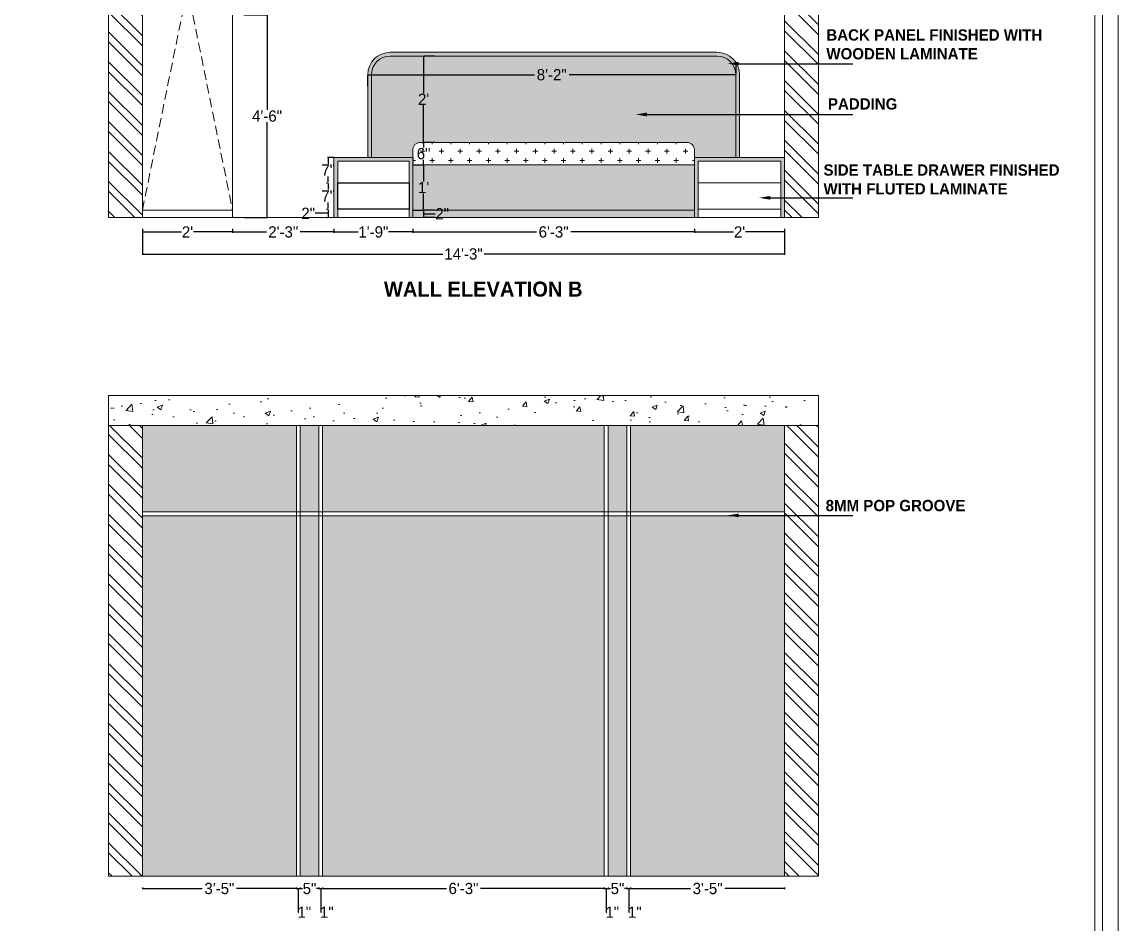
# Model space of a CAD drawing. Header units: inches. Extents: x 15448 to 46480, y -8154 to 0.
# Drawn here: x 24064.7 to 24356.6, y -6153.8 to -5913.6 of the extents above; entities that cross this region are included whole.
import ezdxf
from ezdxf import colors
from ezdxf.entities.mleader import LeaderData, LeaderLine
from ezdxf.math import Vec2, Vec3

# ---------------------------------------------------------------- set-up
doc = ezdxf.new("R2010")
doc.units = ezdxf.units.IN
doc.header["$MEASUREMENT"] = 0
doc.linetypes.add('DASHED2', pattern=[0.375, 0.25, -0.125])
doc.layers.add('furni', color=253, linetype='Continuous')
doc.layers.add('IEL-HATCH-002', color=7, linetype='Continuous')
doc.styles.add('b.k', font='verdana.ttf')
doc.styles.add('HEMI', font='stylu.ttf')
doc.styles.get("Standard").update_dxf_attribs({"font": 'arial.ttf'})
doc.dimstyles.new('STANDARD$0', dxfattribs={"dimscale": 0, "dimtxt": 6, "dimasz": 3, "dimexe": 2, "dimexo": 2, "dimgap": 0, "dimtad": 0, "dimtih": 1, "dimtoh": 1, "dimdec": 1, "dimzin": 0, "dimdsep": 46, "dimlunit": 4, "dimtxsty": 'b.k', "dimcen": 2.5, "dimclrd": 256, "dimclre": 256, "dimclrt": 256, "dimadec": 0, "dimazin": 0, "dimtfac": 1, "dimtdec": 1, "dimtofl": 0, "dimtmove": 2, "dimatfit": 2, "dimfxl": 1, "dimfrac": 2, "dimtolj": 1, "dimtzin": 0, "dimlwd": 9, "dimlwe": 9, "dimarcsym": 0})

# ---------------------------------------------------------------- blocks, each defined once
blk = doc.blocks.new('*D965')
at = {"color": 254, "lineweight": -2, "transparency": 16777216}
for p, q in [((24096.77, -5968.68), (24096.77, -5969.71)), ((24120.77, -5968.68), (24120.77, -5969.71))]:
    blk.add_line(p, q, dxfattribs=at)
at = {"color": 1, "lineweight": -2, "transparency": 16777216}
for p, q in [((24096.95, -5969.53), (24107.2, -5969.53)), ((24120.59, -5969.53), (24110.35, -5969.53))]:
    blk.add_line(p, q, dxfattribs=at)
at = {"color": 1, "transparency": 16777216}
for points in [[(24096.95, -5969.5), (24096.95, -5969.56), (24096.77, -5969.53)], [(24120.59, -5969.5), (24120.59, -5969.56), (24120.77, -5969.53)]]:
    blk.add_solid(points, dxfattribs=at)
at = {"layer": 'Defpoints', "color": 0, "transparency": 16777216}
for p in [(24096.77, -5965.68), (24120.77, -5965.68), (24120.77, -5969.53)]:
    blk.add_point(p, dxfattribs=at)
at = {"color": 1, "lineweight": 5, "transparency": 16777216, "insert": (24108.77, -5969.53), "char_height": 3, "attachment_point": 5, "style": 'HEMI'}
blk.add_mtext("\\A1;2'", dxfattribs=at)
blk = doc.blocks.new('*D966')
at = {"color": 254, "lineweight": -2, "transparency": 16777216}
for p, q in [((24120.77, -5968.68), (24120.77, -5969.71)), ((24147.77, -5968.68), (24147.77, -5969.71))]:
    blk.add_line(p, q, dxfattribs=at)
at = {"color": 1, "lineweight": -2, "transparency": 16777216}
for p, q in [((24120.95, -5969.53), (24129.79, -5969.53)), ((24147.59, -5969.53), (24138.76, -5969.53))]:
    blk.add_line(p, q, dxfattribs=at)
at = {"color": 1, "transparency": 16777216}
for points in [[(24120.95, -5969.5), (24120.95, -5969.56), (24120.77, -5969.53)], [(24147.59, -5969.5), (24147.59, -5969.56), (24147.77, -5969.53)]]:
    blk.add_solid(points, dxfattribs=at)
at = {"layer": 'Defpoints', "color": 0, "transparency": 16777216}
for p in [(24120.77, -5965.68), (24147.77, -5965.68), (24147.77, -5969.53)]:
    blk.add_point(p, dxfattribs=at)
at = {"color": 1, "lineweight": 5, "transparency": 16777216, "insert": (24134.27, -5969.53), "char_height": 3, "attachment_point": 5, "style": 'HEMI'}
blk.add_mtext('\\A1;2\'-3"', dxfattribs=at)
blk = doc.blocks.new('*D922')
at = {"color": 254, "lineweight": -2, "transparency": 16777216}
for p, q in [((24168.77, -5968.68), (24168.77, -5969.71)), ((24243.77, -5968.68), (24243.77, -5969.71))]:
    blk.add_line(p, q, dxfattribs=at)
at = {"color": 1, "lineweight": -2, "transparency": 16777216}
for p, q in [((24168.95, -5969.53), (24201.73, -5969.53)), ((24243.59, -5969.53), (24210.82, -5969.53))]:
    blk.add_line(p, q, dxfattribs=at)
at = {"color": 1, "transparency": 16777216}
for points in [[(24168.95, -5969.5), (24168.95, -5969.56), (24168.77, -5969.53)], [(24243.59, -5969.5), (24243.59, -5969.56), (24243.77, -5969.53)]]:
    blk.add_solid(points, dxfattribs=at)
at = {"layer": 'Defpoints', "color": 0, "transparency": 16777216}
for p in [(24168.77, -5965.68), (24243.77, -5965.68), (24243.77, -5969.53)]:
    blk.add_point(p, dxfattribs=at)
at = {"color": 1, "lineweight": 5, "transparency": 16777216, "insert": (24206.27, -5969.53), "char_height": 3, "attachment_point": 5, "style": 'HEMI'}
blk.add_mtext('\\A1;6\'-3"', dxfattribs=at)
blk = doc.blocks.new('*D967')
at = {"color": 254, "lineweight": -2, "transparency": 16777216}
for p, q in [((24243.77, -5968.68), (24243.77, -5969.71)), ((24267.77, -5968.68), (24267.77, -5969.71))]:
    blk.add_line(p, q, dxfattribs=at)
at = {"color": 1, "lineweight": -2, "transparency": 16777216}
for p, q in [((24243.95, -5969.53), (24254.2, -5969.53)), ((24267.59, -5969.53), (24257.35, -5969.53))]:
    blk.add_line(p, q, dxfattribs=at)
at = {"color": 1, "transparency": 16777216}
for points in [[(24243.95, -5969.5), (24243.95, -5969.56), (24243.77, -5969.53)], [(24267.59, -5969.5), (24267.59, -5969.56), (24267.77, -5969.53)]]:
    blk.add_solid(points, dxfattribs=at)
at = {"layer": 'Defpoints', "color": 0, "transparency": 16777216}
for p in [(24243.77, -5965.68), (24267.77, -5965.68), (24267.77, -5969.53)]:
    blk.add_point(p, dxfattribs=at)
at = {"color": 1, "lineweight": 5, "transparency": 16777216, "insert": (24255.77, -5969.53), "char_height": 3, "attachment_point": 5, "style": 'HEMI'}
blk.add_mtext("\\A1;2'", dxfattribs=at)
blk = doc.blocks.new('*D923')
at = {"color": 254, "lineweight": -2, "transparency": 16777216}
for p, q in [((24147.77, -5968.68), (24147.77, -5969.71)), ((24168.77, -5968.68), (24168.77, -5969.71))]:
    blk.add_line(p, q, dxfattribs=at)
at = {"color": 1, "lineweight": -2, "transparency": 16777216}
for p, q in [((24147.95, -5969.53), (24154.23, -5969.53)), ((24168.59, -5969.53), (24162.32, -5969.53))]:
    blk.add_line(p, q, dxfattribs=at)
at = {"color": 1, "transparency": 16777216}
for points in [[(24147.95, -5969.5), (24147.95, -5969.56), (24147.77, -5969.53)], [(24168.59, -5969.5), (24168.59, -5969.56), (24168.77, -5969.53)]]:
    blk.add_solid(points, dxfattribs=at)
at = {"layer": 'Defpoints', "color": 0, "transparency": 16777216}
for p in [(24147.77, -5965.68), (24168.77, -5965.68), (24168.77, -5969.53)]:
    blk.add_point(p, dxfattribs=at)
at = {"color": 1, "lineweight": 5, "transparency": 16777216, "insert": (24158.27, -5969.53), "char_height": 3, "attachment_point": 5, "style": 'HEMI'}
blk.add_mtext('\\A1;1\'-9"', dxfattribs=at)
blk = doc.blocks.new('*D924')
at = {"color": 254, "lineweight": -2, "transparency": 16777216}
for p, q in [((24147.76, -5949.68), (24146.07, -5949.68)), ((24145.77, -5956.44), (24146.07, -5956.44))]:
    blk.add_line(p, q, dxfattribs=at)
at = {"color": 1, "lineweight": -2, "transparency": 16777216}
for p, q in [((24146.25, -5949.86), (24146.25, -5951.36)), ((24146.25, -5956.26), (24146.25, -5954.76))]:
    blk.add_line(p, q, dxfattribs=at)
at = {"color": 1, "transparency": 16777216}
for points in [[(24146.22, -5949.86), (24146.28, -5949.86), (24146.25, -5949.68)], [(24146.22, -5956.26), (24146.28, -5956.26), (24146.25, -5956.44)]]:
    blk.add_solid(points, dxfattribs=at)
at = {"layer": 'Defpoints', "color": 0, "transparency": 16777216}
for p in [(24150.76, -5949.68), (24146.25, -5956.44), (24148.77, -5956.44)]:
    blk.add_point(p, dxfattribs=at)
at = {"color": 1, "lineweight": 5, "transparency": 16777216, "insert": (24146.25, -5953.06), "char_height": 3, "attachment_point": 5, "style": 'HEMI'}
blk.add_mtext('\\A1;7"', dxfattribs=at)
blk = doc.blocks.new('*D968')
at = {"color": 254, "lineweight": -2, "transparency": 16777216}
for p, q in [((24145.77, -5956.44), (24146.07, -5956.44)), ((24145.77, -5963.44), (24146.07, -5963.44))]:
    blk.add_line(p, q, dxfattribs=at)
at = {"color": 1, "lineweight": -2, "transparency": 16777216}
for p, q in [((24146.25, -5956.62), (24146.25, -5958.25)), ((24146.25, -5963.26), (24146.25, -5961.64))]:
    blk.add_line(p, q, dxfattribs=at)
at = {"color": 1, "transparency": 16777216}
for points in [[(24146.22, -5956.62), (24146.28, -5956.62), (24146.25, -5956.44)], [(24146.22, -5963.26), (24146.28, -5963.26), (24146.25, -5963.44)]]:
    blk.add_solid(points, dxfattribs=at)
at = {"layer": 'Defpoints', "color": 0, "transparency": 16777216}
for p in [(24148.77, -5956.44), (24146.25, -5963.44), (24148.77, -5963.44)]:
    blk.add_point(p, dxfattribs=at)
at = {"color": 1, "lineweight": 5, "transparency": 16777216, "insert": (24146.25, -5959.94), "char_height": 3, "attachment_point": 5, "style": 'HEMI'}
blk.add_mtext('\\A1;7"', dxfattribs=at)
blk = doc.blocks.new('*D969')
at = {"color": 1, "lineweight": -2, "transparency": 16777216}
for p, q in [((24142.96, -5964.56), (24142.78, -5964.56)), ((24146.25, -5964.56), (24142.96, -5964.56)), ((24146.25, -5963.62), (24146.25, -5965.5))]:
    blk.add_line(p, q, dxfattribs=at)
at = {"color": 254, "lineweight": -2, "transparency": 16777216}
for p, q in [((24145.77, -5963.44), (24146.07, -5963.44)), ((24145.77, -5965.68), (24146.07, -5965.68))]:
    blk.add_line(p, q, dxfattribs=at)
at = {"color": 1, "transparency": 16777216}
for points in [[(24146.22, -5963.62), (24146.28, -5963.62), (24146.25, -5963.44)], [(24146.22, -5965.5), (24146.28, -5965.5), (24146.25, -5965.68)]]:
    blk.add_solid(points, dxfattribs=at)
at = {"layer": 'Defpoints', "color": 0, "transparency": 16777216}
for p in [(24146.25, -5965.68), (24148.77, -5963.44), (24148.77, -5965.68)]:
    blk.add_point(p, dxfattribs=at)
at = {"color": 1, "lineweight": 5, "transparency": 16777216, "insert": (24140.92, -5964.56), "char_height": 3, "attachment_point": 5, "style": 'HEMI'}
blk.add_mtext('\\A1;2"', dxfattribs=at)
blk = doc.blocks.new('*D970')
at = {"color": 254, "lineweight": -2, "transparency": 16777216}
for p, q in [((24171.17, -5945.68), (24171.47, -5945.68)), ((24168.72, -5951.68), (24171.47, -5951.68))]:
    blk.add_line(p, q, dxfattribs=at)
at = {"color": 1, "lineweight": -2, "transparency": 16777216}
for p, q in [((24171.65, -5945.86), (24171.65, -5947.03)), ((24171.65, -5951.5), (24171.65, -5950.32))]:
    blk.add_line(p, q, dxfattribs=at)
at = {"color": 1, "transparency": 16777216}
for points in [[(24171.62, -5945.86), (24171.68, -5945.86), (24171.65, -5945.68)], [(24171.62, -5951.5), (24171.68, -5951.5), (24171.65, -5951.68)]]:
    blk.add_solid(points, dxfattribs=at)
at = {"layer": 'Defpoints', "color": 0, "transparency": 16777216}
for p in [(24174.17, -5945.68), (24171.65, -5951.68), (24171.72, -5951.68)]:
    blk.add_point(p, dxfattribs=at)
at = {"color": 1, "lineweight": 5, "transparency": 16777216, "insert": (24171.65, -5948.68), "char_height": 3, "attachment_point": 5, "style": 'HEMI'}
blk.add_mtext('\\A1;6"', dxfattribs=at)
blk = doc.blocks.new('*D971')
at = {"color": 254, "lineweight": -2, "transparency": 16777216}
for p, q in [((24168.72, -5951.68), (24171.47, -5951.68)), ((24168.71, -5963.68), (24171.47, -5963.68))]:
    blk.add_line(p, q, dxfattribs=at)
at = {"color": 1, "lineweight": -2, "transparency": 16777216}
for p, q in [((24171.65, -5951.86), (24171.65, -5956.07)), ((24171.65, -5963.5), (24171.65, -5959.28))]:
    blk.add_line(p, q, dxfattribs=at)
at = {"color": 1, "transparency": 16777216}
for points in [[(24171.62, -5951.86), (24171.68, -5951.86), (24171.65, -5951.68)], [(24171.62, -5963.5), (24171.68, -5963.5), (24171.65, -5963.68)]]:
    blk.add_solid(points, dxfattribs=at)
at = {"layer": 'Defpoints', "color": 0, "transparency": 16777216}
for p in [(24171.72, -5951.68), (24171.65, -5963.68), (24171.71, -5963.68)]:
    blk.add_point(p, dxfattribs=at)
at = {"color": 1, "lineweight": 5, "transparency": 16777216, "insert": (24171.65, -5957.68), "char_height": 3, "attachment_point": 5, "style": 'HEMI'}
blk.add_mtext("\\A1;1'", dxfattribs=at)
blk = doc.blocks.new('*D972')
at = {"color": 1, "lineweight": -2, "transparency": 16777216}
for p, q in [((24171.65, -5922.86), (24171.65, -5932.56)), ((24171.65, -5945.5), (24171.65, -5935.79))]:
    blk.add_line(p, q, dxfattribs=at)
at = {"color": 254, "lineweight": -2, "transparency": 16777216}
for p, q in [((24174.65, -5922.68), (24171.83, -5922.68)), ((24174.65, -5945.68), (24171.83, -5945.68))]:
    blk.add_line(p, q, dxfattribs=at)
at = {"color": 1, "transparency": 16777216}
for points in [[(24171.62, -5922.86), (24171.68, -5922.86), (24171.65, -5922.68)], [(24171.62, -5945.5), (24171.68, -5945.5), (24171.65, -5945.68)]]:
    blk.add_solid(points, dxfattribs=at)
at = {"layer": 'Defpoints', "color": 0, "transparency": 16777216}
for p in [(24171.65, -5922.68), (24171.65, -5922.68), (24171.65, -5945.68)]:
    blk.add_point(p, dxfattribs=at)
at = {"color": 1, "lineweight": 5, "transparency": 16777216, "insert": (24171.65, -5934.18), "char_height": 3, "attachment_point": 5, "style": 'HEMI'}
blk.add_mtext("\\A1;2'", dxfattribs=at)
blk = doc.blocks.new('*D973')
at = {"color": 254, "lineweight": -2, "transparency": 16777216}
for p, q in [((24096.77, -5968.68), (24096.77, -5975.57)), ((24267.77, -5968.68), (24267.77, -5975.57))]:
    blk.add_line(p, q, dxfattribs=at)
at = {"color": 1, "lineweight": -2, "transparency": 16777216}
for p, q in [((24096.95, -5975.39), (24176.74, -5975.39)), ((24267.59, -5975.39), (24187.81, -5975.39))]:
    blk.add_line(p, q, dxfattribs=at)
at = {"color": 1, "transparency": 16777216}
for points in [[(24096.95, -5975.36), (24096.95, -5975.42), (24096.77, -5975.39)], [(24267.59, -5975.36), (24267.59, -5975.42), (24267.77, -5975.39)]]:
    blk.add_solid(points, dxfattribs=at)
at = {"layer": 'Defpoints', "color": 0, "transparency": 16777216}
for p in [(24096.77, -5965.68), (24267.77, -5965.68), (24267.77, -5975.39)]:
    blk.add_point(p, dxfattribs=at)
at = {"color": 1, "lineweight": 5, "transparency": 16777216, "insert": (24182.27, -5975.39), "char_height": 3, "attachment_point": 5, "style": 'HEMI'}
blk.add_mtext('\\A1;14\'-3"', dxfattribs=at)
blk = doc.blocks.new('*D979')
at = {"color": 254, "lineweight": -2, "transparency": 16777216}
for p, q in [((24123.77, -5911.68), (24130.14, -5911.68)), ((24123.77, -5965.68), (24130.14, -5965.68))]:
    blk.add_line(p, q, dxfattribs=at)
at = {"color": 1, "lineweight": -2, "transparency": 16777216}
for p, q in [((24129.96, -5911.86), (24129.96, -5937.02)), ((24129.96, -5965.5), (24129.96, -5940.33))]:
    blk.add_line(p, q, dxfattribs=at)
at = {"color": 1, "transparency": 16777216}
for points in [[(24129.93, -5911.86), (24129.99, -5911.86), (24129.96, -5911.68)], [(24129.93, -5965.5), (24129.99, -5965.5), (24129.96, -5965.68)]]:
    blk.add_solid(points, dxfattribs=at)
at = {"layer": 'Defpoints', "color": 0, "transparency": 16777216}
for p in [(24120.77, -5911.68), (24129.96, -5911.68), (24120.77, -5965.68)]:
    blk.add_point(p, dxfattribs=at)
at = {"color": 1, "lineweight": 5, "transparency": 16777216, "insert": (24129.96, -5938.68), "char_height": 3, "attachment_point": 5, "style": 'HEMI'}
blk.add_mtext('\\A1;4\'-6"', dxfattribs=at)
blk = doc.blocks.new('*D980')
at = {"color": 1, "lineweight": -2, "transparency": 16777216}
for p, q in [((24171.65, -5963.86), (24171.65, -5965.5)), ((24171.65, -5964.68), (24174.55, -5964.68)), ((24174.55, -5964.68), (24174.73, -5964.68))]:
    blk.add_line(p, q, dxfattribs=at)
at = {"color": 254, "lineweight": -2, "transparency": 16777216}
for p, q in [((24174.65, -5963.68), (24171.83, -5963.68)), ((24174.65, -5965.68), (24171.83, -5965.68))]:
    blk.add_line(p, q, dxfattribs=at)
at = {"color": 1, "transparency": 16777216}
for points in [[(24171.62, -5963.86), (24171.68, -5963.86), (24171.65, -5963.68)], [(24171.62, -5965.5), (24171.68, -5965.5), (24171.65, -5965.68)]]:
    blk.add_solid(points, dxfattribs=at)
at = {"layer": 'Defpoints', "color": 0, "transparency": 16777216}
for p in [(24171.65, -5963.68), (24171.65, -5965.68), (24171.65, -5965.68)]:
    blk.add_point(p, dxfattribs=at)
at = {"color": 1, "lineweight": 5, "transparency": 16777216, "insert": (24176.59, -5964.68), "char_height": 3, "attachment_point": 5, "style": 'HEMI'}
blk.add_mtext('\\A1;2"', dxfattribs=at)
blk = doc.blocks.new('*D981')
at = {"color": 254, "lineweight": -2, "transparency": 16777216}
for p, q in [((24096.77, -6144.06), (24096.77, -6144.52)), ((24137.77, -6144.06), (24137.77, -6144.52))]:
    blk.add_line(p, q, dxfattribs=at)
at = {"color": 1, "lineweight": -2, "transparency": 16777216}
for p, q in [((24096.95, -6144.34), (24112.69, -6144.34)), ((24137.59, -6144.34), (24121.85, -6144.34))]:
    blk.add_line(p, q, dxfattribs=at)
at = {"color": 1, "transparency": 16777216}
for points in [[(24096.95, -6144.31), (24096.95, -6144.37), (24096.77, -6144.34)], [(24137.59, -6144.31), (24137.59, -6144.37), (24137.77, -6144.34)]]:
    blk.add_solid(points, dxfattribs=at)
at = {"layer": 'Defpoints', "color": 0, "transparency": 16777216}
for p in [(24096.77, -6141.06), (24137.77, -6141.06), (24137.77, -6144.34)]:
    blk.add_point(p, dxfattribs=at)
at = {"color": 1, "lineweight": 5, "transparency": 16777216, "insert": (24117.27, -6144.34), "char_height": 3, "attachment_point": 5, "style": 'HEMI'}
blk.add_mtext('\\A1;3\'-5"', dxfattribs=at)
blk = doc.blocks.new('*D982')
at = {"color": 254, "lineweight": -2, "transparency": 16777216}
for p, q in [((24137.77, -6144.06), (24137.77, -6144.52)), ((24138.77, -6144.06), (24138.77, -6144.52))]:
    blk.add_line(p, q, dxfattribs=at)
at = {"color": 1, "lineweight": -2, "transparency": 16777216}
for p, q in [((24137.95, -6144.34), (24138.59, -6144.34)), ((24138.27, -6144.34), (24138.27, -6150.63)), ((24138.27, -6150.63), (24138.45, -6150.63))]:
    blk.add_line(p, q, dxfattribs=at)
at = {"color": 1, "transparency": 16777216}
for points in [[(24137.95, -6144.31), (24137.95, -6144.37), (24137.77, -6144.34)], [(24138.59, -6144.31), (24138.59, -6144.37), (24138.77, -6144.34)]]:
    blk.add_solid(points, dxfattribs=at)
at = {"layer": 'Defpoints', "color": 0, "transparency": 16777216}
for p in [(24137.77, -6141.06), (24138.77, -6141.06), (24138.77, -6144.34)]:
    blk.add_point(p, dxfattribs=at)
at = {"color": 1, "lineweight": 5, "transparency": 16777216, "insert": (24139.88, -6150.63), "char_height": 3, "attachment_point": 5, "style": 'HEMI'}
blk.add_mtext('\\A1;1"', dxfattribs=at)
blk = doc.blocks.new('*D983')
at = {"color": 254, "lineweight": -2, "transparency": 16777216}
for p, q in [((24138.77, -6144.06), (24138.77, -6144.52)), ((24143.77, -6144.06), (24143.77, -6144.52))]:
    blk.add_line(p, q, dxfattribs=at)
at = {"color": 1, "lineweight": -2, "transparency": 16777216}
for p, q in [((24138.95, -6144.34), (24139.38, -6144.34)), ((24143.59, -6144.34), (24143.17, -6144.34))]:
    blk.add_line(p, q, dxfattribs=at)
at = {"color": 1, "transparency": 16777216}
for points in [[(24138.95, -6144.31), (24138.95, -6144.37), (24138.77, -6144.34)], [(24143.59, -6144.31), (24143.59, -6144.37), (24143.77, -6144.34)]]:
    blk.add_solid(points, dxfattribs=at)
at = {"layer": 'Defpoints', "color": 0, "transparency": 16777216}
for p in [(24138.77, -6141.06), (24143.77, -6141.06), (24143.77, -6144.34)]:
    blk.add_point(p, dxfattribs=at)
at = {"color": 1, "lineweight": 5, "transparency": 16777216, "insert": (24141.27, -6144.34), "char_height": 3, "attachment_point": 5, "style": 'HEMI'}
blk.add_mtext('\\A1;5"', dxfattribs=at)
blk = doc.blocks.new('*D984')
at = {"color": 254, "lineweight": -2, "transparency": 16777216}
for p, q in [((24143.77, -6144.06), (24143.77, -6144.52)), ((24144.77, -6144.06), (24144.77, -6144.52))]:
    blk.add_line(p, q, dxfattribs=at)
at = {"color": 1, "lineweight": -2, "transparency": 16777216}
for p, q in [((24143.95, -6144.34), (24144.59, -6144.34)), ((24144.27, -6144.34), (24144.27, -6150.63)), ((24144.27, -6150.63), (24144.45, -6150.63))]:
    blk.add_line(p, q, dxfattribs=at)
at = {"color": 1, "transparency": 16777216}
for points in [[(24143.95, -6144.31), (24143.95, -6144.37), (24143.77, -6144.34)], [(24144.59, -6144.31), (24144.59, -6144.37), (24144.77, -6144.34)]]:
    blk.add_solid(points, dxfattribs=at)
at = {"layer": 'Defpoints', "color": 0, "transparency": 16777216}
for p in [(24143.77, -6141.06), (24144.77, -6141.06), (24144.77, -6144.34)]:
    blk.add_point(p, dxfattribs=at)
at = {"color": 1, "lineweight": 5, "transparency": 16777216, "insert": (24145.88, -6150.63), "char_height": 3, "attachment_point": 5, "style": 'HEMI'}
blk.add_mtext('\\A1;1"', dxfattribs=at)
blk = doc.blocks.new('*D985')
at = {"color": 254, "lineweight": -2, "transparency": 16777216}
for p, q in [((24144.77, -6144.06), (24144.77, -6144.52)), ((24219.77, -6144.06), (24219.77, -6144.52))]:
    blk.add_line(p, q, dxfattribs=at)
at = {"color": 1, "lineweight": -2, "transparency": 16777216}
for p, q in [((24144.95, -6144.34), (24177.73, -6144.34)), ((24219.59, -6144.34), (24186.82, -6144.34))]:
    blk.add_line(p, q, dxfattribs=at)
at = {"color": 1, "transparency": 16777216}
for points in [[(24144.95, -6144.31), (24144.95, -6144.37), (24144.77, -6144.34)], [(24219.59, -6144.31), (24219.59, -6144.37), (24219.77, -6144.34)]]:
    blk.add_solid(points, dxfattribs=at)
at = {"layer": 'Defpoints', "color": 0, "transparency": 16777216}
for p in [(24144.77, -6141.06), (24219.77, -6141.06), (24219.77, -6144.34)]:
    blk.add_point(p, dxfattribs=at)
at = {"color": 1, "lineweight": 5, "transparency": 16777216, "insert": (24182.27, -6144.34), "char_height": 3, "attachment_point": 5, "style": 'HEMI'}
blk.add_mtext('\\A1;6\'-3"', dxfattribs=at)
blk = doc.blocks.new('*D986')
at = {"color": 254, "lineweight": -2, "transparency": 16777216}
for p, q in [((24219.77, -6144.06), (24219.77, -6144.52)), ((24220.77, -6144.06), (24220.77, -6144.52))]:
    blk.add_line(p, q, dxfattribs=at)
at = {"color": 1, "lineweight": -2, "transparency": 16777216}
for p, q in [((24219.95, -6144.34), (24220.59, -6144.34)), ((24220.27, -6144.34), (24220.27, -6150.63)), ((24220.27, -6150.63), (24220.45, -6150.63))]:
    blk.add_line(p, q, dxfattribs=at)
at = {"color": 1, "transparency": 16777216}
for points in [[(24219.95, -6144.31), (24219.95, -6144.37), (24219.77, -6144.34)], [(24220.59, -6144.31), (24220.59, -6144.37), (24220.77, -6144.34)]]:
    blk.add_solid(points, dxfattribs=at)
at = {"layer": 'Defpoints', "color": 0, "transparency": 16777216}
for p in [(24219.77, -6141.06), (24220.77, -6141.06), (24220.77, -6144.34)]:
    blk.add_point(p, dxfattribs=at)
at = {"color": 1, "lineweight": 5, "transparency": 16777216, "insert": (24221.88, -6150.63), "char_height": 3, "attachment_point": 5, "style": 'HEMI'}
blk.add_mtext('\\A1;1"', dxfattribs=at)
blk = doc.blocks.new('*D987')
at = {"color": 254, "lineweight": -2, "transparency": 16777216}
for p, q in [((24220.77, -6144.06), (24220.77, -6144.52)), ((24225.77, -6144.06), (24225.77, -6144.52))]:
    blk.add_line(p, q, dxfattribs=at)
at = {"color": 1, "lineweight": -2, "transparency": 16777216}
for p, q in [((24220.95, -6144.34), (24221.38, -6144.34)), ((24225.59, -6144.34), (24225.17, -6144.34))]:
    blk.add_line(p, q, dxfattribs=at)
at = {"color": 1, "transparency": 16777216}
for points in [[(24220.95, -6144.31), (24220.95, -6144.37), (24220.77, -6144.34)], [(24225.59, -6144.31), (24225.59, -6144.37), (24225.77, -6144.34)]]:
    blk.add_solid(points, dxfattribs=at)
at = {"layer": 'Defpoints', "color": 0, "transparency": 16777216}
for p in [(24220.77, -6141.06), (24225.77, -6141.06), (24225.77, -6144.34)]:
    blk.add_point(p, dxfattribs=at)
at = {"color": 1, "lineweight": 5, "transparency": 16777216, "insert": (24223.27, -6144.34), "char_height": 3, "attachment_point": 5, "style": 'HEMI'}
blk.add_mtext('\\A1;5"', dxfattribs=at)
blk = doc.blocks.new('*D988')
at = {"color": 254, "lineweight": -2, "transparency": 16777216}
for p, q in [((24225.77, -6144.06), (24225.77, -6144.52)), ((24226.77, -6144.06), (24226.77, -6144.52))]:
    blk.add_line(p, q, dxfattribs=at)
at = {"color": 1, "lineweight": -2, "transparency": 16777216}
for p, q in [((24225.95, -6144.34), (24226.59, -6144.34)), ((24226.27, -6144.34), (24226.27, -6150.63)), ((24226.27, -6150.63), (24226.45, -6150.63))]:
    blk.add_line(p, q, dxfattribs=at)
at = {"color": 1, "transparency": 16777216}
for points in [[(24225.95, -6144.31), (24225.95, -6144.37), (24225.77, -6144.34)], [(24226.59, -6144.31), (24226.59, -6144.37), (24226.77, -6144.34)]]:
    blk.add_solid(points, dxfattribs=at)
at = {"layer": 'Defpoints', "color": 0, "transparency": 16777216}
for p in [(24225.77, -6141.06), (24226.77, -6141.06), (24226.77, -6144.34)]:
    blk.add_point(p, dxfattribs=at)
at = {"color": 1, "lineweight": 5, "transparency": 16777216, "insert": (24227.88, -6150.63), "char_height": 3, "attachment_point": 5, "style": 'HEMI'}
blk.add_mtext('\\A1;1"', dxfattribs=at)
blk = doc.blocks.new('*D989')
at = {"color": 254, "lineweight": -2, "transparency": 16777216}
for p, q in [((24226.77, -6144.06), (24226.77, -6144.52)), ((24267.77, -6144.06), (24267.77, -6144.52))]:
    blk.add_line(p, q, dxfattribs=at)
at = {"color": 1, "lineweight": -2, "transparency": 16777216}
for p, q in [((24226.95, -6144.34), (24242.69, -6144.34)), ((24267.59, -6144.34), (24251.85, -6144.34))]:
    blk.add_line(p, q, dxfattribs=at)
at = {"color": 1, "transparency": 16777216}
for points in [[(24226.95, -6144.31), (24226.95, -6144.37), (24226.77, -6144.34)], [(24267.59, -6144.31), (24267.59, -6144.37), (24267.77, -6144.34)]]:
    blk.add_solid(points, dxfattribs=at)
at = {"layer": 'Defpoints', "color": 0, "transparency": 16777216}
for p in [(24226.77, -6141.06), (24267.77, -6141.06), (24267.77, -6144.34)]:
    blk.add_point(p, dxfattribs=at)
at = {"color": 1, "lineweight": 5, "transparency": 16777216, "insert": (24247.27, -6144.34), "char_height": 3, "attachment_point": 5, "style": 'HEMI'}
blk.add_mtext('\\A1;3\'-5"', dxfattribs=at)
blk = doc.blocks.new('*D1002')
at = {"color": 254, "lineweight": -2, "transparency": 16777216}
for p, q in [((24254.77, -5924.68), (24254.77, -5927.5)), ((24156.77, -5930.68), (24156.77, -5927.86))]:
    blk.add_line(p, q, dxfattribs=at)
at = {"color": 1, "lineweight": -2, "transparency": 16777216}
for p, q in [((24156.95, -5927.68), (24201.16, -5927.68)), ((24254.59, -5927.68), (24210.39, -5927.68))]:
    blk.add_line(p, q, dxfattribs=at)
at = {"color": 1, "transparency": 16777216}
for points in [[(24156.95, -5927.65), (24156.95, -5927.71), (24156.77, -5927.68)], [(24254.59, -5927.65), (24254.59, -5927.71), (24254.77, -5927.68)]]:
    blk.add_solid(points, dxfattribs=at)
at = {"layer": 'Defpoints', "color": 0, "transparency": 16777216}
for p in [(24156.77, -5927.68), (24254.77, -5927.68), (24254.77, -5927.68)]:
    blk.add_point(p, dxfattribs=at)
at = {"color": 1, "lineweight": 5, "transparency": 16777216, "insert": (24205.77, -5927.68), "char_height": 3, "attachment_point": 5, "style": 'HEMI'}
blk.add_mtext('\\A1;8\'-2"', dxfattribs=at)

msp = doc.modelspace()

# ---------------------------------------------------------------- hatches: boundary and pattern name
at = {"layer": 'IEL-HATCH-002', "lineweight": 5, "transparency": 33554687}
h = msp.add_hatch(dxfattribs=at)
h.set_pattern_fill('ANSI32', color=1, scale=15, angle=90)
h.set_pattern_definition([(135, (7417.7104, -2963.2034), (-3.9774756, -3.9774756), []), (135, (7417.7104, -2960.552), (-3.9774756, -3.9774756), [])])
h.paths.add_polyline_path([(24096.77, -5845.68), (24087.77, -5845.68), (24087.77, -5965.68), (24096.77, -5965.68)])
h.paths.add_polyline_path([(24276.77, -5845.68), (24267.77, -5845.68), (24267.77, -5965.68), (24276.77, -5965.68)])
at = {"layer": 'IEL-HATCH-002', "lineweight": 5, "true_color": 0xeedbce, "transparency": 33554687}
h = msp.add_hatch(color=254, dxfattribs=at)
h.dxf.hatch_style = 1
edge = h.paths.add_edge_path()
edge.add_line((24249.77, -5921.68), (24162.77, -5921.68))
edge.add_arc((24162.77, -5927.68), 6, 90, 180)
edge.add_line((24156.77, -5927.68), (24156.77, -5949.68))
edge.add_line((24156.77, -5949.68), (24157.77, -5949.68))
edge.add_line((24157.77, -5949.68), (24157.77, -5927.68))
edge.add_arc((24162.77, -5927.68), 5, 90, 180, ccw=False)
edge.add_line((24162.77, -5922.68), (24249.77, -5922.68))
edge.add_arc((24249.77, -5927.68), 5, 0, 90, ccw=False)
edge.add_line((24254.77, -5927.68), (24254.77, -5949.68))
edge.add_line((24254.77, -5949.68), (24255.77, -5949.68))
edge.add_line((24255.77, -5949.68), (24255.77, -5927.68))
edge.add_arc((24249.77, -5927.68), 6, 0, 90)
at = {"layer": 'IEL-HATCH-002', "lineweight": 5, "true_color": 0xce956f, "transparency": 33554687}
h = msp.add_hatch(color=33, dxfattribs=at)
h.dxf.hatch_style = 1
h.paths.add_polyline_path([(24254.77, -5927.68, 0.414214), (24249.77, -5922.68), (24162.77, -5922.68, 0.414214), (24157.77, -5927.68), (24157.77, -5949.68), (24168.77, -5949.68), (24168.77, -5947.68, -0.414214), (24170.77, -5945.68), (24241.77, -5945.68, -0.414214), (24243.77, -5947.68), (24243.77, -5949.68), (24254.77, -5949.68)])
at = {"layer": 'IEL-HATCH-002', "lineweight": 5, "true_color": 0x939598, "transparency": 33554687}
h = msp.add_hatch(dxfattribs=at)
h.set_pattern_fill('CROSS', color=252, scale=10)
h.set_pattern_definition([(0, (7103.2742, -3105.4876), (2.5, 2.5), [1.25, -3.75]), (90, (7103.8992, -3106.1126), (-2.5, 2.5), [1.25, -3.75])])
h.paths.add_polyline_path([(24241.77, -5945.68), (24170.77, -5945.68, 0.414214), (24168.77, -5947.68), (24168.77, -5951.68), (24243.77, -5951.68), (24243.77, -5947.68, 0.414214)])
at = {"layer": 'IEL-HATCH-002', "lineweight": 5, "true_color": 0x9d754d, "transparency": 33554687}
h = msp.add_hatch(color=35, dxfattribs=at)
h.dxf.hatch_style = 1
h.paths.add_polyline_path([(24168.77, -5949.68), (24147.77, -5949.68), (24147.77, -5965.68), (24148.77, -5965.68), (24148.77, -5950.68), (24167.77, -5950.68), (24167.77, -5965.68), (24168.77, -5965.68)])
h.paths.add_polyline_path([(24267.77, -5949.68), (24243.77, -5949.68), (24243.77, -5965.68), (24244.77, -5965.68), (24244.77, -5950.68), (24266.77, -5950.68), (24266.77, -5965.68), (24267.77, -5965.68)])
at = {"layer": 'IEL-HATCH-002', "lineweight": 5, "true_color": 0xce956f, "transparency": 33554687}
h = msp.add_hatch(color=33, dxfattribs=at)
h.dxf.hatch_style = 1
h.paths.add_polyline_path([(24243.77, -5951.68), (24168.77, -5951.68), (24168.77, -5963.68), (24243.77, -5963.68)])
at = {"layer": 'IEL-HATCH-002', "lineweight": 5, "true_color": 0x9d754d, "transparency": 33554687}
h = msp.add_hatch(color=35, dxfattribs=at)
h.dxf.hatch_style = 1
h.paths.add_polyline_path([(24168.77, -5963.68), (24168.77, -5965.68), (24243.77, -5965.68), (24243.77, -5963.68)])
at = {"layer": 'IEL-HATCH-002', "lineweight": 5, "true_color": 0x636466, "transparency": 33554687}
h = msp.add_hatch(dxfattribs=at)
h.set_pattern_fill('AR-CONC', color=251, scale=2)
h.set_pattern_definition([(50, (4586.406, -2302.015), (14.3452037, -1.255043), [1.5, -16.5]), (355, (4586.406, -2302.015), (-2.775027, 15.043843), [1.2, -13.2]), (100.451444, (4587.602, -2302.12), (11.570177, 13.7888), [1.274804, -14.022842]), (46.1842, (4586.406, -2298.015), (21.344827, -3.310386), [2.25, -24.75]), (96.63564, (4588.185, -2298.291), (18.693239, 19.482372), [1.912207, -21.034275]), (351.18416, (4586.406, -2298.015), (18.69324, 19.482372), [1.8, -19.8]), (21, (4588.406, -2299.015), (11.938141, -8.052378), [1.5, -16.5]), (326, (4588.406, -2299.015), (4.866307, 14.503001), [1.2, -13.2]), (71.451445, (4589.401, -2299.686), (16.804448, 6.450623), [1.274804, -14.022842]), (37.5, (4586.4065, -2302.0154), (0.2431971, 6.6578771), [0, -13.04, 0, -13.4, 0, -13.25]), (7.5, (4586.4065, -2302.0154), (5.2613907, 7.8882342), [0, -7.64, 0, -12.74, 0, -5.05]), (327.5, (4581.9465, -2302.0154), (10.6764487, -0.4510974), [0, -5, 0, -15.6, 0, -20.7]), (317.5, (4579.946, -2302.015), (11.6637234, 2.0020996), [0, -6.5, 0, -10.36, 0, -14.7])])
h.paths.add_polyline_path([(24273.77, -6021.06), (24273.77, -6013.06), (24087.77, -6013.06), (24087.77, -6021.06)])
at = {"layer": 'IEL-HATCH-002', "lineweight": 5, "transparency": 33554687}
h = msp.add_hatch(dxfattribs=at)
h.set_pattern_fill('ANSI32', color=1, scale=15, angle=90)
h.set_pattern_definition([(135, (7138.556, -3138.5844), (-3.9774756, -3.9774756), []), (135, (7138.556, -3135.933), (-3.9774756, -3.9774756), [])])
h.paths.add_polyline_path([(24096.77, -6021.06), (24087.77, -6021.06), (24087.77, -6141.06), (24096.77, -6141.06)])
h.paths.add_polyline_path([(24276.77, -6044.99), (24267.77, -6044.99), (24267.77, -6141.06), (24276.77, -6141.06)])
h.paths.add_polyline_path([(24276.77, -6021.06), (24267.77, -6021.06), (24267.77, -6044.99), (24276.77, -6044.99)])
at = {"layer": 'IEL-HATCH-002', "lineweight": 5, "true_color": 0xf2ebe4, "transparency": 33554687}
h = msp.add_hatch(color=7, dxfattribs=at)
h.dxf.hatch_style = 1
h.paths.add_polyline_path([(24137.77, -6045.06), (24096.77, -6045.06), (24096.77, -6141.06), (24137.77, -6141.06)])
h.paths.add_polyline_path([(24137.77, -6021.06), (24096.77, -6021.06), (24096.77, -6044.06), (24137.77, -6044.06)])
h.paths.add_polyline_path([(24143.77, -6021.06), (24138.77, -6021.06), (24138.77, -6044.06), (24143.77, -6044.06)])
h.paths.add_polyline_path([(24143.77, -6045.06), (24138.77, -6045.06), (24138.77, -6141.06), (24143.77, -6141.06)])
h.paths.add_polyline_path([(24219.77, -6045.06), (24144.77, -6045.06), (24144.77, -6141.06), (24219.77, -6141.06)])
h.paths.add_polyline_path([(24219.77, -6021.06), (24144.77, -6021.06), (24144.77, -6044.06), (24219.77, -6044.06)])
h.paths.add_polyline_path([(24225.77, -6021.06), (24220.77, -6021.06), (24220.77, -6044.06), (24225.77, -6044.06)])
h.paths.add_polyline_path([(24225.77, -6045.06), (24220.77, -6045.06), (24220.77, -6141.06), (24225.77, -6141.06)])
h.paths.add_polyline_path([(24267.77, -6045.06), (24226.77, -6045.06), (24226.77, -6141.06), (24267.77, -6141.06)])
h.paths.add_polyline_path([(24267.77, -6021.06), (24226.77, -6021.06), (24226.77, -6044.06), (24267.77, -6044.06)])

# ---------------------------------------------------------------- linework, layer by layer
at = {"lineweight": 5}
for p, q in [((24276.77, -5965.68), (24276.77, -5837.68)), ((24087.77, -5845.68), (24087.77, -5965.68)), ((24096.77, -5965.68), (24096.77, -5845.68)), ((24120.77, -5965.68), (24120.77, -5845.68)), ((24267.77, -5965.68), (24267.77, -5845.68)), ((24162.77, -5921.68), (24249.77, -5921.68)), ((24162.77, -5922.68), (24249.77, -5922.68)), ((24156.77, -5949.68), (24156.77, -5927.68)), ((24157.77, -5949.68), (24157.77, -5927.68)), ((24254.77, -5927.68), (24254.77, -5949.68)), ((24255.77, -5927.68), (24255.77, -5949.68)), ((24168.77, -5951.68), (24168.77, -5947.68)), ((24170.77, -5945.68), (24241.77, -5945.68)), ((24243.77, -5951.68), (24243.77, -5947.68)), ((24168.77, -5949.68), (24168.77, -5965.68)), ((24168.77, -5951.68), (24243.77, -5951.68)), ((24148.77, -5956.44), (24167.77, -5956.44)), ((24244.77, -5956.44), (24266.77, -5956.44)), ((24087.77, -5965.68), (24276.77, -5965.68)), ((24096.77, -5963.68), (24120.77, -5963.68)), ((24148.77, -5963.44), (24167.77, -5963.44)), ((24168.77, -5963.68), (24243.77, -5963.68)), ((24244.77, -5963.44), (24266.77, -5963.44)), ((24087.77, -6013.06), (24276.77, -6013.06)), ((24087.77, -6021.06), (24087.77, -6013.06)), ((24276.77, -6013.06), (24276.77, -6141.06)), ((24087.77, -6021.06), (24087.77, -6141.06)), ((24087.77, -6021.06), (24276.77, -6021.06)), ((24096.77, -6021.06), (24096.77, -6141.06)), ((24267.77, -6021.06), (24267.77, -6141.06)), ((24087.77, -6141.06), (24276.77, -6141.06))]:
    msp.add_line(p, q, dxfattribs=at)
at = {"linetype": 'DASHED2', "lineweight": 5, "ltscale": 10}
for p, q in [((24096.77, -5963.68), (24120.77, -5845.68)), ((24096.77, -5845.68), (24120.77, -5963.68))]:
    msp.add_line(p, q, dxfattribs=at)
at = {"color": 43, "lineweight": 5, "true_color": 0xc6a88b}
for p, q in [((24137.77, -6021.06), (24137.77, -6141.06)), ((24138.77, -6021.06), (24138.77, -6141.06)), ((24143.77, -6021.06), (24143.77, -6141.06)), ((24144.77, -6021.06), (24144.77, -6141.06)), ((24219.77, -6021.06), (24219.77, -6141.06)), ((24220.77, -6021.06), (24220.77, -6141.06)), ((24225.77, -6021.06), (24225.77, -6141.06)), ((24226.77, -6021.06), (24226.77, -6141.06)), ((24096.77, -6044.06), (24267.77, -6044.06)), ((24096.77, -6045.06), (24267.77, -6045.06))]:
    msp.add_line(p, q, dxfattribs=at)
at = {"lineweight": 5}
for points in [[(24168.77, -5965.68), (24168.77, -5949.68), (24147.77, -5949.68), (24147.77, -5965.68), (24148.77, -5965.68), (24148.77, -5950.68), (24167.77, -5950.68), (24167.77, -5965.68)], [(24267.77, -5965.68), (24267.77, -5949.68), (24243.77, -5949.68), (24243.77, -5965.68), (24244.77, -5965.68), (24244.77, -5950.68), (24266.77, -5950.68), (24266.77, -5965.68)]]:
    msp.add_lwpolyline(points, close=True, dxfattribs=at)
msp.add_lwpolyline([(24148.77, -5956.44), (24167.77, -5956.44), (24167.77, -5963.44), (24148.77, -5963.44)], close=True)
for centre, radius, start, end in [((24162.77, -5927.68), 6, 90, 180), ((24249.77, -5927.68), 6, 0, 90), ((24162.77, -5927.68), 5, 90, 180), ((24249.77, -5927.68), 5, 0, 90), ((24170.77, -5947.68), 2, 90, 180), ((24241.77, -5947.68), 2, 0, 90)]:
    msp.add_arc(centre, radius, start, end, dxfattribs=at)
at = {"layer": 'furni', "color": 18, "lineweight": 5, "true_color": 0x000000}
for points in [[(23862.79, -6280.1), (23862.79, -5589.09), (24356.57, -5589.09), (24356.57, -6280.1)], [(23866.9, -6275.98), (23866.9, -5593.2), (24352.46, -5593.2), (24352.46, -6275.98)], [(23868.95, -6273.93), (23868.95, -5595.26), (24350.4, -5595.26), (24350.4, -6273.93)]]:
    msp.add_lwpolyline(points, close=True, dxfattribs=at)

# ---------------------------------------------------------------- texts
at = {"color": 5, "lineweight": 5, "char_height": 3, "width": 65.8941, "attachment_point": 1, "rotation": 359.9906, "style": 'HEMI'}
for s, insert in [('\\pxql;{\\fStylus BT|b1|i0|c0|p34;BACK PANEL FINISHED WITH WOODEN LAMINATE}', (24278.89, -5915.57)), ('{\\fStylus BT|b1|i0|c0|p34;PADDING}', (24279.31, -5933.93)), ('\\pxql;{\\fStylus BT|b1|i0|c0|p34;SIDE TABLE DRAWER FINISHED WITH FLUTED LAMINATE}', (24278.14, -5951.53)), ('{\\fStylus BT|b1|i0|c0|p34;8MM POP GROOVE}', (24278.7, -6040.86))]:
    msp.add_mtext(s, dxfattribs=dict(at, insert=insert))
at = {"color": 0, "lineweight": 5, "insert": (24218.66, -5982.73), "char_height": 4, "width": 62.2823, "attachment_point": 3, "rotation": 0.0094, "style": 'HEMI'}
msp.add_mtext('\\pxqc;{\\fStylus BT|b1|i0|c0|p34;WALL ELEVATION B}', dxfattribs=at)

# ---------------------------------------------------------------- dimensions: what is measured, and where the dimension line sits
at = {"color": 1, "lineweight": 5}
for base, p1, p2, picture, middle in [((24129.96, -5911.68), (24120.77, -5965.68), (24120.77, -5911.68), '*D979', (24129.96, -5938.68)), ((24171.65, -5951.68), (24174.17, -5945.68), (24171.72, -5951.68), '*D970', (24171.65, -5948.68)), ((24146.25, -5956.44), (24150.76, -5949.68), (24148.77, -5956.44), '*D924', (24146.25, -5953.06)), ((24171.65, -5963.68), (24171.72, -5951.68), (24171.71, -5963.68), '*D971', (24171.65, -5957.68)), ((24146.25, -5963.44), (24148.77, -5956.44), (24148.77, -5963.44), '*D968', (24146.25, -5959.94)), ((24146.25, -5965.68), (24148.77, -5963.44), (24148.77, -5965.68), '*D969', (24142.69, -5964.56))]:
    dim = msp.add_linear_dim(base=base, p1=p1, p2=p2, angle=90, dimstyle='STANDARD$0', override={"dimscale": 1, "dimtxt": 3, "dimasz": 0.18, "dimexe": 0.18, "dimexo": 3, "dimgap": 0.09, "dimdec": 0, "dimtxsty": 'HEMI', "dimcen": 0.09, "dimclrd": 1, "dimclre": 254, "dimclrt": 1, "dimtdec": 0, "dimtmove": 1, "dimatfit": 3, "dimfxl": 0.03937, "dimfrac": 0, "dimlwd": 65534, "dimlwe": 65534, "dimarcsym": 1}, dxfattribs=at)
    dim.commit()
    dim.dimension.update_dxf_attribs({"geometry": picture, "text_midpoint": middle})
for base, p1, p2, picture, middle in [((24254.77, -5927.68), (24156.77, -5927.68), (24254.77, -5927.68), '*D1002', (24205.77, -5927.68)), ((24120.77, -5969.53), (24096.77, -5965.68), (24120.77, -5965.68), '*D965', (24108.77, -5969.53)), ((24267.77, -5975.39), (24096.77, -5965.68), (24267.77, -5965.68), '*D973', (24182.27, -5975.39)), ((24147.77, -5969.53), (24120.77, -5965.68), (24147.77, -5965.68), '*D966', (24134.27, -5969.53)), ((24168.77, -5969.53), (24147.77, -5965.68), (24168.77, -5965.68), '*D923', (24158.27, -5969.53)), ((24243.77, -5969.53), (24168.77, -5965.68), (24243.77, -5965.68), '*D922', (24206.27, -5969.53)), ((24267.77, -5969.53), (24243.77, -5965.68), (24267.77, -5965.68), '*D967', (24255.77, -5969.53)), ((24137.77, -6144.34), (24096.77, -6141.06), (24137.77, -6141.06), '*D981', (24117.27, -6144.34)), ((24138.77, -6144.34), (24137.77, -6141.06), (24138.77, -6141.06), '*D982', (24138.54, -6150.63)), ((24143.77, -6144.34), (24138.77, -6141.06), (24143.77, -6141.06), '*D983', (24141.27, -6144.34)), ((24144.77, -6144.34), (24143.77, -6141.06), (24144.77, -6141.06), '*D984', (24144.54, -6150.63)), ((24219.77, -6144.34), (24144.77, -6141.06), (24219.77, -6141.06), '*D985', (24182.27, -6144.34)), ((24220.77, -6144.34), (24219.77, -6141.06), (24220.77, -6141.06), '*D986', (24220.54, -6150.63)), ((24225.77, -6144.34), (24220.77, -6141.06), (24225.77, -6141.06), '*D987', (24223.27, -6144.34)), ((24226.77, -6144.34), (24225.77, -6141.06), (24226.77, -6141.06), '*D988', (24226.54, -6150.63)), ((24267.77, -6144.34), (24226.77, -6141.06), (24267.77, -6141.06), '*D989', (24247.27, -6144.34))]:
    dim = msp.add_linear_dim(base=base, p1=p1, p2=p2, dimstyle='STANDARD$0', override={"dimscale": 1, "dimtxt": 3, "dimasz": 0.18, "dimexe": 0.18, "dimexo": 3, "dimgap": 0.09, "dimdec": 0, "dimtxsty": 'HEMI', "dimcen": 0.09, "dimclrd": 1, "dimclre": 254, "dimclrt": 1, "dimtdec": 0, "dimtmove": 1, "dimatfit": 3, "dimfxl": 0.03937, "dimfrac": 0, "dimlwd": 65534, "dimlwe": 65534, "dimarcsym": 1}, dxfattribs=at)
    dim.commit()
    dim.dimension.update_dxf_attribs({"geometry": picture, "text_midpoint": middle})
dim = msp.add_linear_dim(base=(24171.65, -5922.68), p1=(24171.65, -5945.68), p2=(24171.65, -5922.68), angle=90, text="2'", dimstyle='STANDARD$0', override={"dimscale": 1, "dimtxt": 3, "dimasz": 0.18, "dimexe": 0.18, "dimexo": 3, "dimgap": 0.09, "dimdec": 0, "dimtxsty": 'HEMI', "dimcen": 0.09, "dimclrd": 1, "dimclre": 254, "dimclrt": 1, "dimtdec": 0, "dimtmove": 1, "dimatfit": 3, "dimfxl": 0.03937, "dimfrac": 0, "dimlwd": 65534, "dimlwe": 65534, "dimarcsym": 1}, dxfattribs=at)
dim.commit()
dim.dimension.update_dxf_attribs({"geometry": '*D972', "text_midpoint": (24171.65, -5934.18)})
dim = msp.add_linear_dim(base=(24171.65, -5965.68), p1=(24171.65, -5963.68), p2=(24171.65, -5965.68), angle=90, dimstyle='STANDARD$0', override={"dimscale": 1, "dimtxt": 3, "dimasz": 0.18, "dimexe": 0.18, "dimexo": 3, "dimgap": 0.09, "dimdec": 0, "dimtxsty": 'HEMI', "dimcen": 0.09, "dimclrd": 1, "dimclre": 254, "dimclrt": 1, "dimtdec": 0, "dimtmove": 1, "dimatfit": 3, "dimfxl": 0.03937, "dimfrac": 0, "dimlwd": 65534, "dimlwe": 65534, "dimarcsym": 1}, dxfattribs=at)
dim.commit()
dim.dimension.update_dxf_attribs({"geometry": '*D980', "text_midpoint": (24174.82, -5964.68), "dimtype": 160})

# ---------------------------------------------------------------- leaders
at = {"color": 5, "lineweight": 5}
ml = msp.add_multileader_mtext('Standard', dxfattribs=at)
ml.set_content('', color=5)
ml.set_leader_properties()
ml.build(insert=Vec2(0, 0))
ml.multileader.update_dxf_attribs({"text_right_attachment_type": 6, "dogleg_length": 0.36, "arrow_head_size": 3})
ctx = ml.context
ctx.base_point, ctx.char_height, ctx.arrow_head_size, ctx.landing_gap_size, ctx.plane_origin = Vec3(24285.91, -5924.72), 0.18, 3, 0.09, Vec3(24236.54, -5924.72)
ctx.right_attachment = 6
notes = []
notes.append((ctx, [(0, (1, 1, 0), (24285.55, -5924.72), (1, 0), 0.36, [(0, [(24252.57, -5924.72)], 0, [])])]))
ctx.mtext.insert, ctx.mtext.flow_direction = Vec3(24286, -5924.63), 5
ml = msp.add_multileader_mtext('Standard', dxfattribs=at)
ml.set_content('', color=5)
ml.set_leader_properties()
ml.build(insert=Vec2(0, 0))
ml.multileader.update_dxf_attribs({"text_right_attachment_type": 6, "dogleg_length": 0.36, "arrow_head_size": 3})
ctx = ml.context
ctx.base_point, ctx.char_height, ctx.arrow_head_size, ctx.landing_gap_size, ctx.plane_origin = Vec3(24285.91, -5938.24), 0.18, 3, 0.09, Vec3(24236.54, -5938.24)
ctx.right_attachment = 6
notes.append((ctx, [(0, (1, 1, 0), (24285.55, -5938.24), (1, 0), 0.36, [(0, [(24228.11, -5938.24)], 0, [])])]))
ctx.mtext.insert, ctx.mtext.flow_direction = Vec3(24286, -5938.15), 5
ml = msp.add_multileader_mtext('Standard', dxfattribs=at)
ml.set_content('', color=5)
ml.set_leader_properties()
ml.build(insert=Vec2(0, 0))
ml.multileader.update_dxf_attribs({"text_right_attachment_type": 6, "dogleg_length": 0.36, "arrow_head_size": 3})
ctx = ml.context
ctx.base_point, ctx.char_height, ctx.arrow_head_size, ctx.landing_gap_size, ctx.plane_origin = Vec3(24285.91, -5960.43), 0.18, 3, 0.09, Vec3(24236.54, -5960.43)
ctx.right_attachment = 6
notes.append((ctx, [(0, (1, 1, 0), (24285.55, -5960.43), (1, 0), 0.36, [(0, [(24261, -5960.43)], 0, [])])]))
ctx.mtext.insert, ctx.mtext.flow_direction = Vec3(24286, -5960.34), 5
ml = msp.add_multileader_mtext('Standard', dxfattribs=at)
ml.set_content('', color=5)
ml.set_leader_properties()
ml.build(insert=Vec2(0, 0))
ml.multileader.update_dxf_attribs({"text_right_attachment_type": 6, "dogleg_length": 0.36, "arrow_head_size": 3})
ctx = ml.context
ctx.base_point, ctx.char_height, ctx.arrow_head_size, ctx.landing_gap_size, ctx.plane_origin = Vec3(24285.91, -6044.99), 0.18, 3, 0.09, Vec3(24236.54, -6044.99)
ctx.right_attachment = 6
notes.append((ctx, [(0, (1, 1, 0), (24285.55, -6044.99), (1, 0), 0.36, [(0, [(24252.57, -6044.99)], 0, [])])]))
ctx.mtext.insert, ctx.mtext.flow_direction = Vec3(24286, -6044.9), 5
for ctx, leaders in notes:
    for number, flags, end, landing, length, lines in leaders:
        leader = LeaderData()
        leader.index, (leader.has_last_leader_line, leader.has_dogleg_vector, leader.attachment_direction) = number, flags
        leader.last_leader_point, leader.dogleg_vector, leader.dogleg_length = Vec3(end), Vec3(landing), length
        for number, points, colour, breaks in lines:
            line = LeaderLine()
            line.index, line.vertices, line.color, line.breaks = number, Vec3.list(points), colors.encode_raw_color(colour), breaks
            leader.lines.append(line)
        ctx.leaders.append(leader)

doc.saveas('drawing.dxf')
